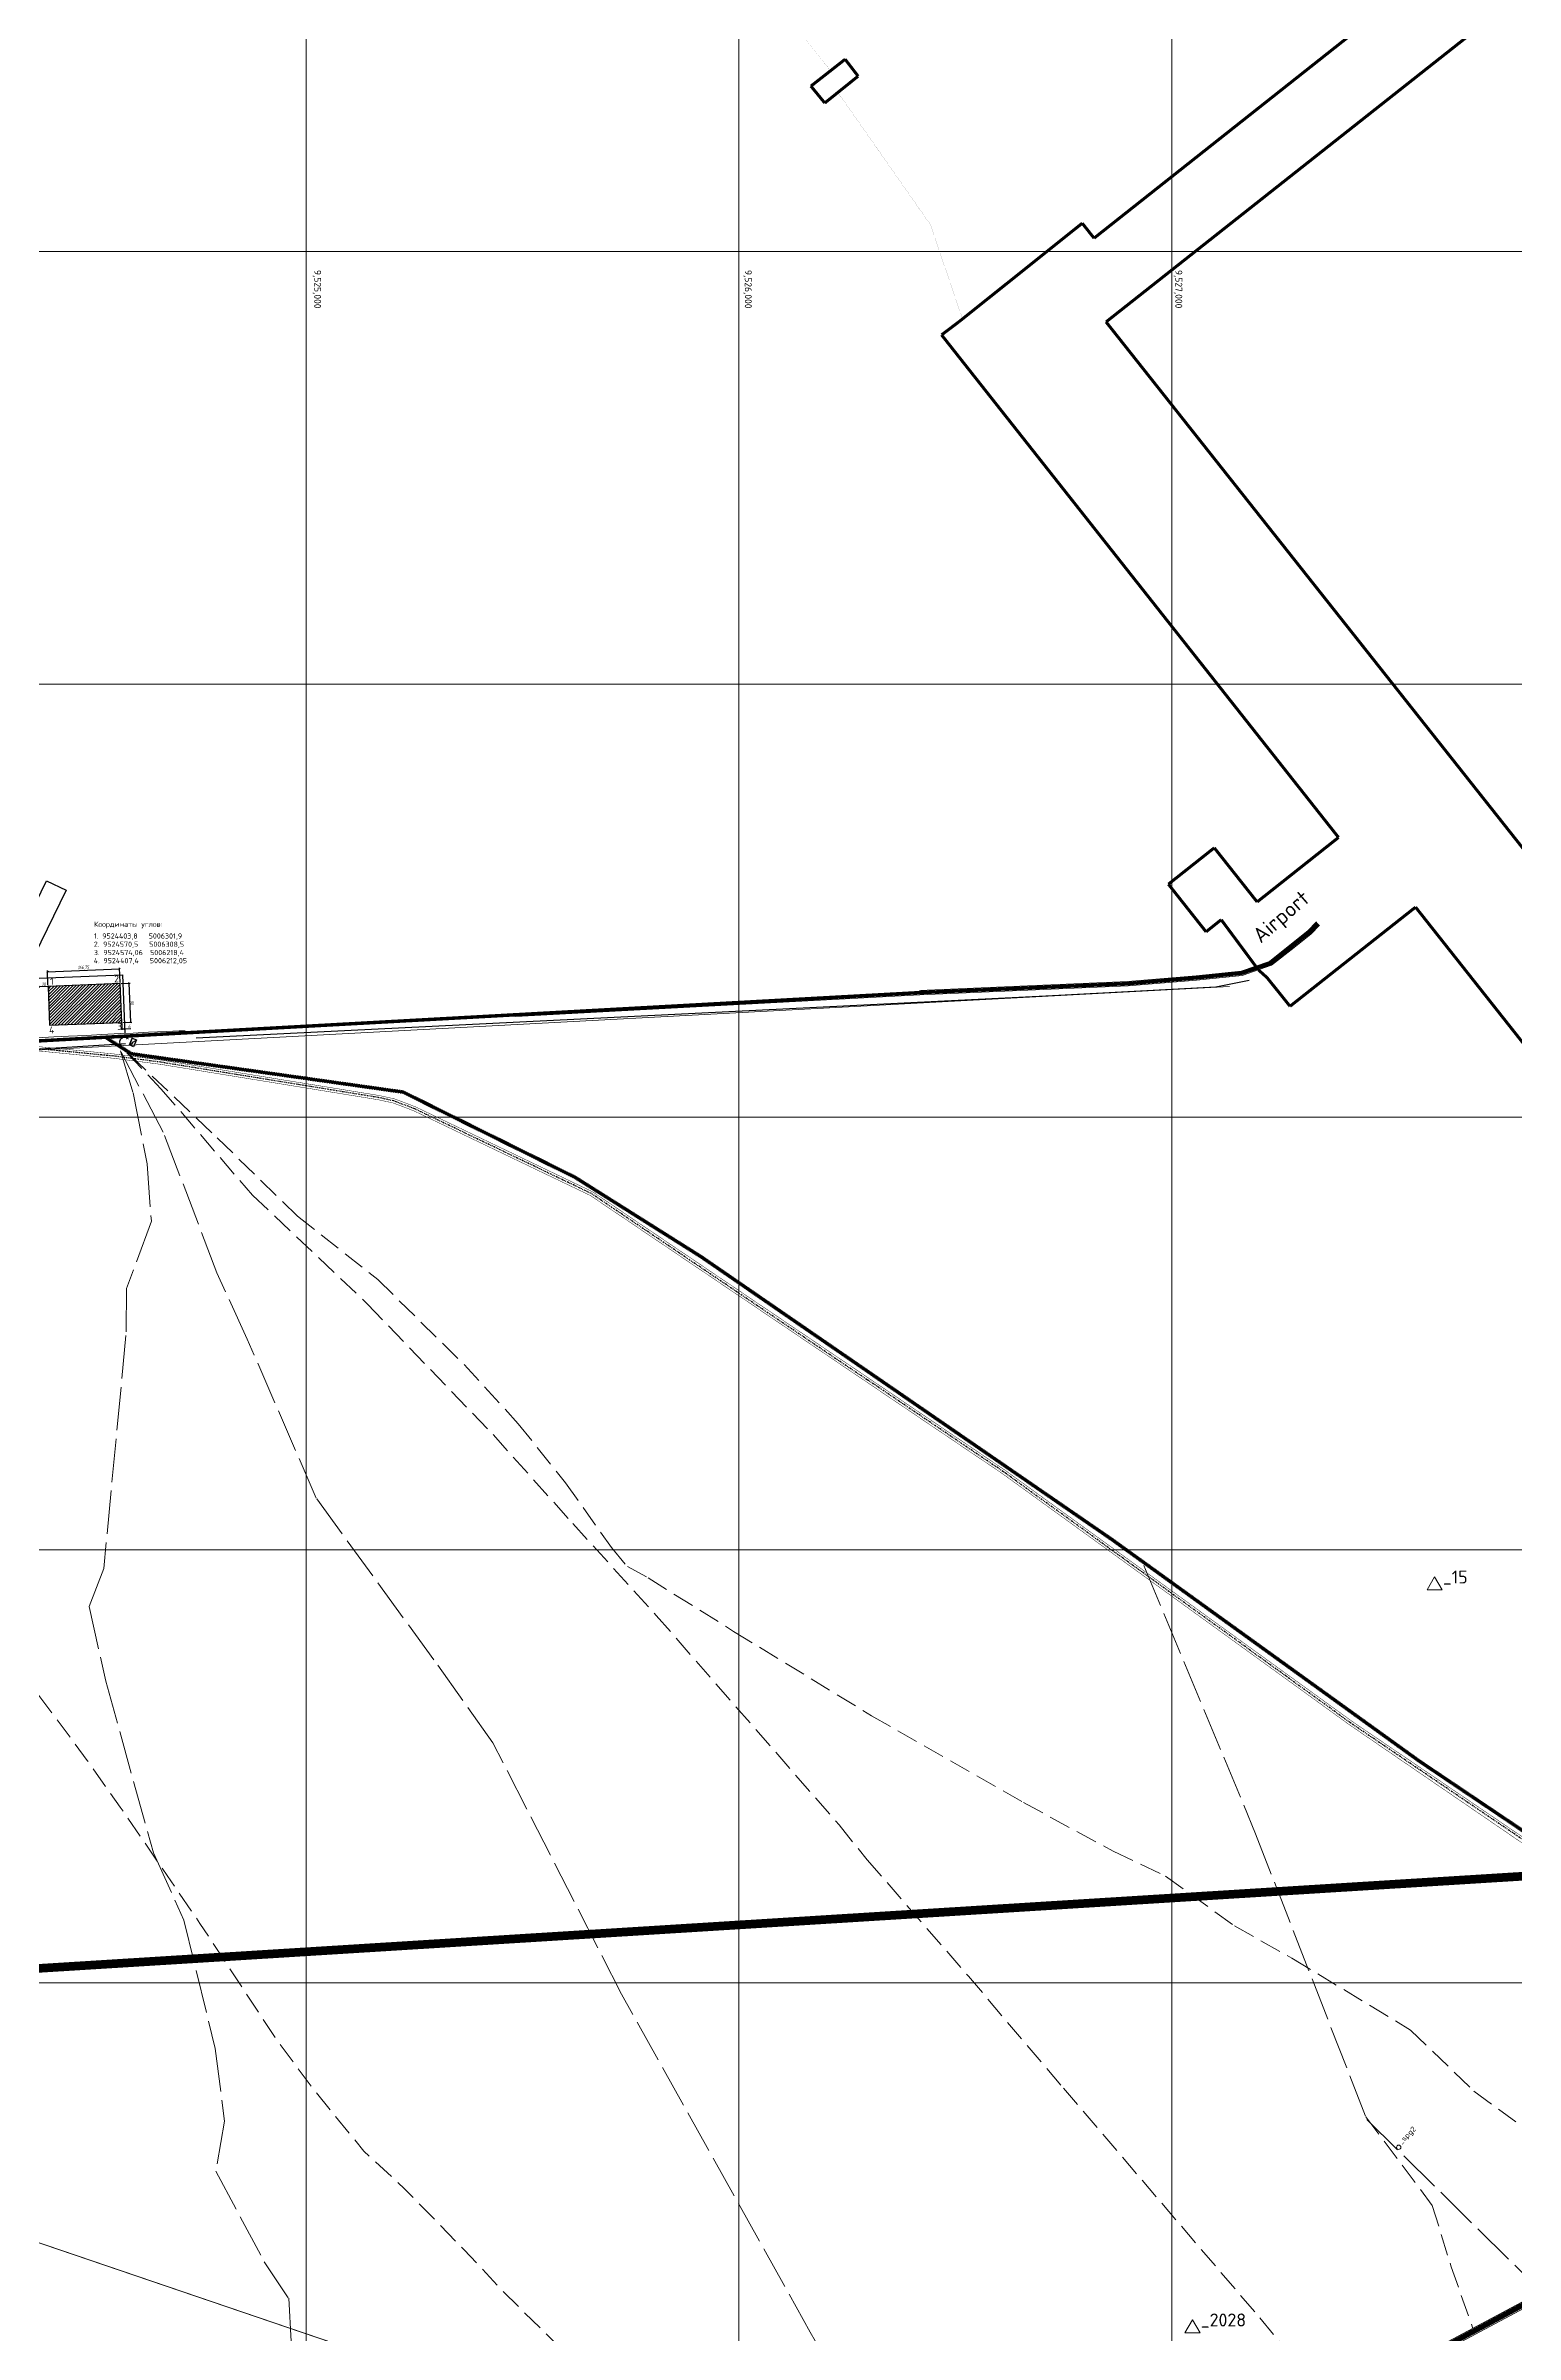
# Model space of a CAD drawing. Header units: millimetres. Extents: x 519 to 9564855, y -810 to 5021775.
# Drawn here: x 9524399 to 9527793, y 5003188 to 5008475 of the extents above; entities that cross this region are included whole.
import ezdxf
from ezdxf.enums import TextEntityAlignment as Align

# ---------------------------------------------------------------- set-up
doc = ezdxf.new("R2010")
doc.units = ezdxf.units.MM
doc.header["$LTSCALE"] = 2
doc.header["$MEASUREMENT"] = 0
doc.header["$PDMODE"] = 2
doc.header["$PDSIZE"] = 5
for name, pattern in [('1', [0]), ('92051501$0$GROUND1', [60, 50, -10]), ('92051501$0$GROUND2', [35, 25, -10]), ('DASHED', [0.75, 0.5, -0.25]), ('HIDDEN2', [4.7625, 3.175, -1.5875]), ('Трубопровод подводный под дном', [9.5, 2.25, -1, 1, -1, 1, -1, 2.25])]:
    doc.linetypes.add(name, pattern=pattern)
for name, color, linetype in [('A-BLDG', 7, 'Continuous'), ('BEC-Building', 7, 'Continuous'), ('BEC-Fence', 216, 'Continuous'), ('CONTROL', 7, 'Continuous'), ('GRID_PULKOVO', 7, 'Continuous'), ('OLD WELLS(dr.bfr2000)', 24, 'Continuous'), ('ROAD_FIELD', 255, '92051501$0$GROUND2'), ('ROAD_GROUND', 9, 'Continuous'), ('zdanie', 8, '1')]:
    doc.layers.add(name, color=color, linetype=linetype)
for name, color, linetype, lineweight in [('Land lease as of 24.06.2004', 47, 'HIDDEN2', 70), ('Электро', 1, 'Continuous', 30), ('Электроснабжене', 1, 'Continuous', 18)]:
    doc.layers.add(name, color=color, linetype=linetype, lineweight=lineweight)
doc.styles.add('92051501$0$STANDARD', font='simplex.shx')
doc.styles.add('BEC-GOST 2304', font='isocpeui.ttf')
doc.styles.add('Elect', font='isocpeur.ttf')
doc.styles.add('Simplex_Т', font='simplex.shx', dxfattribs={"width": 0.7, "oblique": 10})
doc.styles.get("Standard").update_dxf_attribs({"font": 'isocpeur.ttf', "width": 0.5})
doc.linetypes.add('WTR_LINE', pattern='A,0.5,-0.2,["W",92051501$0$STANDARD,S=0.1,R=0,X=-0.1,Y=-0.05],-0.05', length=0.75)
doc.linetypes.add('Ограда металлическая 1 м и более', pattern='A,1,[8,митяй.shx,S=0.05,R=0,X=0,Y=0],-0.175,[1,митяй.shx,S=0.015,R=0,X=0,Y=0],-0.15,-0.175,1', length=2.5)
doc.linetypes.add('парап10_os', pattern='A,2,[133,ltypeshp.shx,S=0.5,R=0,X=0,Y=0],0.1,[133,ltypeshp.shx,S=0.4,R=0,X=0,Y=0],0.1,[133,ltypeshp.shx,S=0.3,R=0,X=0,Y=0],0.1,[133,ltypeshp.shx,S=0.2,R=0,X=0,Y=0],2.7', length=5)
doc.dimstyles.get("Standard").update_dxf_attribs({"dimtxt": 0.18, "dimasz": 0.18, "dimexe": 0.18, "dimexo": 0.0625, "dimgap": 0.09, "dimtad": 0, "dimtih": 1, "dimtoh": 1, "dimdec": 4, "dimzin": 0, "dimdsep": 46, "dimtxsty": 'Standard', "dimcen": 0.09, "dimadec": 0, "dimazin": 0, "dimtfac": 1, "dimtdec": 4, "dimtofl": 0, "dimtmove": 0, "dimatfit": 3, "dimfxl": 0, "dimtolj": 1, "dimtzin": 0, "dimarcsym": 0})

# ---------------------------------------------------------------- blocks, each defined once
blk = doc.blocks.new('_Oblique')
at = {"color": 0, "linetype": 'ByBlock', "lineweight": -2}
blk.add_line((-0.5, -0.5), (0.5, 0.5), dxfattribs=at)
blk = doc.blocks.new('*D80')
at = {"color": 0, "linetype": 'ByBlock', "lineweight": -2, "ltscale": 50, "transparency": 16777216}
for p, q in [((9524402.5, 5006335.9), (9524569.1, 5006342.5)), ((9524570.4, 5006311), (9524569, 5006345)), ((9524403.8, 5006304.4), (9524402.4, 5006338.4))]:
    blk.add_line(p, q, dxfattribs=at)
at = {"layer": 'DEFPOINTS', "color": 0, "linetype": 'ByBlock', "lineweight": 0, "ltscale": 50, "transparency": 16777216}
for p in [(9524569.1, 5006342.5), (9524403.9, 5006301.9, -24.9), (9524570.5, 5006308.5, -24.9)]:
    blk.add_point(p, dxfattribs=at)
at = {"color": 0, "linetype": 'ByBlock', "lineweight": -2, "ltscale": 50, "transparency": 16777216, "xscale": 3, "yscale": 3, "zscale": 3}
for p, rotation in [((9524569.1, 5006342.5), 2.267691089915824), ((9524402.5, 5006335.9), 182.2676910899159)]:
    blk.add_blockref('_Oblique', p, dxfattribs=dict(at, rotation=rotation))
at = {"color": 0, "linetype": 'ByBlock', "lineweight": -2, "ltscale": 50, "transparency": 16777216, "insert": (9524485.6, 5006345), "char_height": 8, "attachment_point": 5, "rotation": 2.2677, "style": 'Simplex_Т'}
blk.add_mtext('166,75', dxfattribs=at)
blk = doc.blocks.new('*D81')
at = {"color": 0, "linetype": 'ByBlock', "lineweight": -2, "ltscale": 50, "transparency": 16777216}
for p, q in [((9524573, 5006308.6), (9524593.8, 5006309.4)), ((9524594.8, 5006219.2), (9524591.3, 5006309.3)), ((9524576.6, 5006218.5), (9524597.3, 5006219.3))]:
    blk.add_line(p, q, dxfattribs=at)
at = {"layer": 'DEFPOINTS', "color": 0, "linetype": 'ByBlock', "lineweight": 0, "ltscale": 50, "transparency": 16777216}
for p in [(9524570.5, 5006308.5, -24.9), (9524591.3, 5006309.3), (9524574.1, 5006218.4, -24.9)]:
    blk.add_point(p, dxfattribs=at)
at = {"color": 0, "linetype": 'ByBlock', "lineweight": -2, "ltscale": 50, "transparency": 16777216, "xscale": 3, "yscale": 3, "zscale": 3}
for p, rotation in [((9524591.3, 5006309.3), 92.26769109049668), ((9524594.8, 5006219.2), 272.2676910904967)]:
    blk.add_blockref('_Oblique', p, dxfattribs=dict(at, rotation=rotation))
at = {"color": 0, "linetype": 'ByBlock', "lineweight": -2, "ltscale": 50, "transparency": 16777216, "insert": (9524598, 5006264.4), "char_height": 8, "attachment_point": 5, "rotation": 272.2677, "style": 'Simplex_Т'}
blk.add_mtext('90', dxfattribs=at)
blk = doc.blocks.new('*D82')
at = {"color": 0, "linetype": 'ByBlock', "lineweight": -2, "ltscale": 50, "transparency": 16777216}
blk.add_line((9524403.9, 5006301.9), (9524383.9, 5006301.1), dxfattribs=at)
at = {"layer": 'DEFPOINTS', "color": 0, "linetype": 'ByBlock', "lineweight": 0, "ltscale": 50, "transparency": 16777216}
for p in [(9524383.9, 5006301.1, -25), (9524383.9, 5006301.1), (9524403.9, 5006301.9, -24.9)]:
    blk.add_point(p, dxfattribs=at)
at = {"color": 0, "linetype": 'ByBlock', "lineweight": -2, "ltscale": 50, "transparency": 16777216, "xscale": 3, "yscale": 3, "zscale": 3}
for p, rotation in [((9524383.9, 5006301.1), 182.0759429012434), ((9524403.9, 5006301.9), 2.075942901243408)]:
    blk.add_blockref('_Oblique', p, dxfattribs=dict(at, rotation=rotation))
at = {"color": 0, "linetype": 'ByBlock', "lineweight": -2, "ltscale": 50, "transparency": 16777216, "insert": (9524393.7, 5006306.5), "char_height": 8, "attachment_point": 5, "rotation": 2.0759, "style": 'Simplex_Т'}
blk.add_mtext('20', dxfattribs=at)
blk = doc.blocks.new('*D84')
at = {"color": 0, "linetype": 'ByBlock', "lineweight": -2, "ltscale": 50, "transparency": 16777216}
for p, q in [((9524574.2, 5006215.9), (9524574.7, 5006201.2)), ((9524574.6, 5006203.7), (9524580.7, 5006204)), ((9524580.3, 5006216.1), (9524580.8, 5006201.5)), ((9524580.7, 5006204), (9524594.8, 5006204.5))]:
    blk.add_line(p, q, dxfattribs=at)
at = {"layer": 'DEFPOINTS', "color": 0, "linetype": 'ByBlock', "lineweight": 0, "ltscale": 50, "transparency": 16777216}
for p in [(9524574.1, 5006218.4, -24.9), (9524580.2, 5006218.6), (9524580.7, 5006204)]:
    blk.add_point(p, dxfattribs=at)
at = {"color": 0, "linetype": 'ByBlock', "lineweight": -2, "ltscale": 50, "transparency": 16777216, "xscale": 3, "yscale": 3, "zscale": 3}
for p, rotation in [((9524574.6, 5006203.7), 182.2676910908431), ((9524580.7, 5006204), 2.267691090843134)]:
    blk.add_blockref('_Oblique', p, dxfattribs=dict(at, rotation=rotation))
at = {"color": 0, "linetype": 'ByBlock', "lineweight": -2, "ltscale": 50, "transparency": 16777216, "insert": (9524591.6, 5006209.4), "char_height": 8, "attachment_point": 5, "rotation": 2.2677, "style": 'Simplex_Т'}
blk.add_mtext('6', dxfattribs=at)

msp = doc.modelspace()

# ---------------------------------------------------------------- hatches: boundary and pattern name
at = {"linetype": 'ByBlock', "lineweight": -2, "ltscale": 50}
h = msp.add_hatch(color=0, dxfattribs=at)
h.dxf.hatch_style = 1
h.paths.add_polyline_path([(9524587.7518, 5006186.439), (9524584.49449, 5006186.27497), (9524584.6586, 5006183.016), (9524587.91591, 5006183.18003)])
at = {"layer": 'zdanie', "linetype": 'Continuous'}
h = msp.add_hatch(dxfattribs=at)
h.set_pattern_fill('_USER', color=5, scale=5, angle=45, pattern_type=0)
h.set_pattern_definition([(45, (0, 0), (-3.535533906, 3.535533906), [])])
h.paths.add_polyline_path([(9524570.4804, 5006308.4629), (9524403.859, 5006301.8648), (9524407.417, 5006212.0499), (9524574.0592, 5006218.3736)])
h.paths.add_polyline_path([(9524407.70867, 5006211.9249), (9524410.20867, 5006211.9249), (9524410.20867, 5006212.6749), (9524407.70867, 5006212.6749)], flags=9)
h.paths.add_polyline_path([(9524407.6045, 5006211.9874), (9524407.89617, 5006211.9874), (9524407.89617, 5006212.3624), (9524407.6045, 5006212.3624)], flags=9)
h.paths.add_polyline_path([(9524404.15067, 5006301.7398), (9524406.65067, 5006301.7398), (9524406.65067, 5006302.4898), (9524404.15067, 5006302.4898)], flags=24)
h.paths.add_polyline_path([(9524404.0465, 5006301.8023), (9524404.33817, 5006301.8023), (9524404.33817, 5006302.1773), (9524404.0465, 5006302.1773)], flags=24)

# ---------------------------------------------------------------- linework, layer by layer
at = {"color": 0, "linetype": 'ByBlock', "lineweight": 0, "ltscale": 5, "const_width": 0.2}
for points in [[(9526211.63296, 5008417.38513), (9526068.23048, 5008596.7528), (9526036.23048, 5008657.7528), (9525936.23048, 5008782.7528), (9525792.23048, 5008964.7528), (9525628.23048, 5009152.7528), (9524540.23048, 5010522.7528), (9524575.23048, 5010549.7528), (9524482.23048, 5010667.7528), (9524318.23048, 5010536.7528), (9524411.23048, 5010419.7528), (9524540.49993, 5010522.41351)], [(9526442.23048, 5008061.7528), (9526228.23048, 5008367.7528), (9526198.23048, 5008342.7528), (9526166.23048, 5008381.7528), (9526245.23048, 5008443.7528), (9526275.23048, 5008404.7528), (9526228.23048, 5008367.7528)], [(9526442.23048, 5008061.7528), (9526516.32452, 5007844.22554)]]:
    msp.add_lwpolyline(points, dxfattribs=at)
at = {"color": 5, "linetype": 'WTR_LINE', "lineweight": 0, "ltscale": 100, "const_width": 2}
msp.add_lwpolyline([(9522961.68492, 5006530.42232), (9523070.127, 5006486.695), (9523143.587, 5006661.27), (9523407.015, 5006548.562), (9523796.011, 5006378.327), (9523736.775, 5006107.096), (9523707.544, 5005805.06), (9523700.818, 5005674.553), (9523703.853, 5005552.345), (9523709.802, 5004958.98), (9523711.38, 5004624.515), (9523707.966, 5004479.96), (9523732.1, 5004323.859), (9523751.102, 5004158.131), (9523770.225, 5003987.577), (9523817.419, 5003605.482), (9523831.27, 5003588.67), (9524021.596, 5003522.395), (9525884.76, 5002887.669), (9527000.923, 5002514.69), (9527059.994, 5002488.058), (9527832.679, 5002214.15)], dxfattribs=at)
at = {"color": 3}
msp.add_lwpolyline([(9524313.33662, 5006366.05443), (9524400.47512, 5006546.07355), (9524445.4799, 5006524.28892), (9524358.3414, 5006344.26981), (9524313.33662, 5006366.05443)], dxfattribs=at)
at = {"color": 5, "linetype": 'ByBlock', "lineweight": -2, "ltscale": 50, "const_width": 0.2}
msp.add_lwpolyline([(9524510.56943, 5006436.7936), (9524655.45228, 5006436.7936)], dxfattribs=at)
at = {"color": 5, "linetype": 'Трубопровод подводный под дном', "lineweight": 30, "elevation": -26.715}
msp.add_lwpolyline([(9528080.7774, 5004147.6021), (9527413.1919, 5004600.0364), (9527264.7141, 5004707.7295), (9526611.2664, 5005180.3933), (9526395.8235, 5005326.0577), (9526299.8089, 5005391.0122), (9526296.1121, 5005392.9167), (9525659.2723, 5005823.0917), (9525250.9123, 5006018.9935), (9525202.9801, 5006037.263), (9525167.4148, 5006045.0006), (9524664.3424, 5006126.7972), (9524556.8022, 5006140.7165), (9524344.9287, 5006161.3112), (9524269.5182, 5006166.5805), (9524151.8628, 5006212.6012), (9524127.0934, 5006207.1557), (9524035.8826, 5006137.3062), (9523989.0449, 5006024.3443)], dxfattribs=at)
at = {"color": 6, "linetype": 'ByBlock', "lineweight": 50, "const_width": 1, "elevation": -26.715}
for points in [[(9524177.16698, 5006197.33891), (9524180.43519, 5006206.78977), (9524271.56369, 5006171.14295), (9524345.25663, 5006166.23194), (9524557.13467, 5006145.70543), (9524665.08695, 5006131.71915), (9525168.44121, 5006049.89411), (9525204.58316, 5006041.99905), (9525252.9496, 5006023.55961), (9525661.8456, 5005827.37867), (9526614.45972, 5005184.24073), (9527416.04883, 5004604.1398), (9527932.7341, 5004253.68807)], [(9527912.12193, 5004252.40806), (9527410.33497, 5004595.933), (9526608.07308, 5005176.54587), (9525656.699, 5005818.80473), (9525248.875, 5006014.42739), (9525201.37704, 5006032.52695), (9525166.38839, 5006040.10709), (9524663.59455, 5006121.85344), (9524556.46973, 5006135.72757), (9524344.59623, 5006156.32227), (9524267.47271, 5006162.01805), (9524177.16698, 5006197.33891)]]:
    msp.add_lwpolyline(points, dxfattribs=at)
at = {"elevation": 1.9919}
msp.add_lwpolyline([(9524584.6586, 5006183.016), (9524587.91591, 5006183.18003), (9524587.7518, 5006186.439), (9524584.49449, 5006186.27497)], close=True, dxfattribs=at)
at = {"layer": 'A-BLDG', "linetype": 'DASHED'}
msp.add_arc((9524578.14098, 5006173.62806, -25.85), 9.119, 99.53696662, 237.81766364, dxfattribs=at)
at = {"layer": 'BEC-Fence', "linetype": 'парап10_os', "lineweight": 20, "ltscale": 0.2, "elevation": 1.7895, "flags": 128}
msp.add_lwpolyline([(9524720.5902, 5006199.61), (9524706.7429, 5006199.361), (9524677.4833, 5006197.749), (9524635.9431, 5006195.924), (9524600.2312, 5006194), (9524570.1779, 5006192.732), (9524528.0006, 5006190.458), (9524492.5748, 5006188.741), (9524451.4307, 5006186.604), (9524417.5682, 5006184.99), (9524379.6269, 5006183.102), (9524343.8868, 5006181.461), (9524302.5403, 5006188.595), (9524296.8241, 5006190.554), (9524256.794, 5006203.857), (9524245.7254, 5006207.527), (9524224.9028, 5006237.029), (9524231.8251, 5006253.487), (9524236.4515, 5006264.694)], dxfattribs=at)
at = {"layer": 'CONTROL', "lineweight": 0}
for p, q in [((9527607.04184, 5004937.44112), (9527589.63192, 5004907.42319)), ((9527607.04184, 5004937.44112), (9527589.63192, 5004907.42319)), ((9527624.45175, 5004907.42319), (9527607.04184, 5004937.44112)), ((9527624.45175, 5004907.42319), (9527607.04184, 5004937.44112)), ((9527589.63192, 5004907.42319), (9527624.45175, 5004907.42319)), ((9527589.63192, 5004907.42319), (9527624.45175, 5004907.42319)), ((9527047.74961, 5003220.93508), (9527030.33969, 5003190.91715)), ((9527047.74961, 5003220.93508), (9527030.33969, 5003190.91715)), ((9527030.33969, 5003190.91715), (9527065.15952, 5003190.91715)), ((9527030.33969, 5003190.91715), (9527065.15952, 5003190.91715)), ((9527065.15952, 5003190.91715), (9527047.74961, 5003220.93508)), ((9527065.15952, 5003190.91715), (9527047.74961, 5003220.93508))]:
    msp.add_line(p, q, dxfattribs=at)
at = {"layer": 'GRID_PULKOVO', "lineweight": 0}
for p, q in [((9525000, 5011000), (9525000, 4992000)), ((9526000, 5011000), (9526000, 4992000)), ((9527000, 5011000), (9527000, 4992000)), ((9519000, 5008000), (9533000, 5008000)), ((9519000, 5007000), (9533000, 5007000)), ((9519000, 5006000), (9533000, 5006000)), ((9519000, 5005000), (9533000, 5005000)), ((9519000, 5004000), (9533000, 5004000))]:
    msp.add_line(p, q, dxfattribs=at)
at = {"layer": 'Land lease as of 24.06.2004', "color": 35, "linetype": 'DASHED', "lineweight": 0, "ltscale": 5, "const_width": 7}
for points in [[(9527632.62645, 5008673.40321), (9526820.27315, 5008030.47211)], [(9526848, 5007837), (9527738, 5008540)], [(9526245.23048, 5008443.7528), (9526166.23048, 5008381.7528)], [(9526275.23048, 5008404.7528), (9526198.23048, 5008342.7528)], [(9526275.23048, 5008404.7528), (9526245.02036, 5008444.01941)], [(9526198.23048, 5008342.7528), (9526166.02036, 5008382.01941)], [(9526793, 5008065), (9526509, 5007838)], [(9526820.27315, 5008030.47211), (9526793, 5008065)], [(9526509, 5007838), (9526468, 5007807)], [(9527841, 5006583), (9526848, 5007837)], [(9526468, 5007807), (9527385, 5006646)], [(9527098, 5006622), (9526992, 5006538)], [(9527197, 5006497), (9527098, 5006622)], [(9527385, 5006646), (9527197, 5006497)], [(9526992, 5006538), (9527079, 5006428)], [(9527079, 5006428), (9527114, 5006456)], [(9527114, 5006456), (9527200, 5006340)], [(9527273, 5006256), (9527563, 5006485)], [(9527563, 5006485), (9528524, 5005270)], [(9527220, 5006322), (9527273, 5006256)]]:
    msp.add_lwpolyline(points, dxfattribs=at)
at = {"layer": 'Land lease as of 24.06.2004', "color": 35, "linetype": 'DASHED', "lineweight": 0, "ltscale": 15, "const_width": 7}
msp.add_lwpolyline([(9527200, 5006340), (9527220, 5006322)], dxfattribs=at)
at = {"layer": 'Land lease as of 24.06.2004', "color": 34, "linetype": 'DASHED', "lineweight": 0, "ltscale": 50, "const_width": 20}
msp.add_lwpolyline([(9519654.3, 5003739.6), (9532971.6, 5004566.6), (9534671.1, 5001241.4), (9547648.8, 4998330.8), (9546800.6, 4994774.1), (9538599.5, 4994719.2), (9534700.1, 4995931.6), (9534118, 4994384.9), (9531927.8, 4994990.9), (9532139.5, 4996381.2), (9522290.1, 4999426.3), (9519885.3, 4999727), (9519654.3, 5003739.6)], dxfattribs=at)
at = {"layer": 'OLD WELLS(dr.bfr2000)', "lineweight": 0}
msp.add_circle((9527524.105, 5003619.82), 5, dxfattribs=at)
at = {"layer": 'ROAD_FIELD', "lineweight": 0, "flags": 128}
msp.add_lwpolyline([(9523067.54573, 5006280.15142), (9523097.837, 5006220.955), (9523134.28356, 5006177.90575), (9523327.5536, 5006034.29016), (9523404.3888, 5005961.89165), (9523546.137, 5005820.655), (9523570.337, 5005764.455), (9523611.637, 5005703.555), (9523678.937, 5005601.455), (9523758.937, 5005482.155), (9523855.737, 5005356.655), (9523893.937, 5005309.855), (9523976.037, 5005203.855), (9524058.737, 5005089.655), (9524169.237, 5004930.955), (9524255.937, 5004827.155), (9524338.537, 5004723.055), (9524419.237, 5004614.655), (9524494.52002, 5004513.62152), (9524570.637, 5004405.855), (9524678.92453, 5004248.16038), (9524754.737, 5004137.255), (9524931.88962, 5003868.81369), (9525012.437, 5003759.655), (9525133.337, 5003611.255), (9525227.61732, 5003523.96814), (9525365.22415, 5003383.09482), (9525453.6058, 5003288.06127), (9525775.337, 5002972.455), (9525888.237, 5002858.655), (9526236.59672, 5002514.5697), (9526304.637, 5002460.255), (9526557.36259, 5002178.24732), (9526734.337, 5001983.055), (9526762.137, 5001952.155)], dxfattribs=at)
at = {"layer": 'ROAD_FIELD', "linetype": '92051501$0$GROUND1', "lineweight": 0}
for points in [[(9524571.637, 5006153.155), (9524600.337, 5006056.155), (9524633.037, 5005892.055), (9524642.537, 5005759.555), (9524585.50166, 5005603.82199), (9524583.9281, 5005495.31628), (9524532.52554, 5004956.96861), (9524498.94376, 5004869.07223), (9524537.32291, 5004696.47569), (9524647.47127, 5004299.82333), (9524717.83321, 5004144.80608), (9524790.337, 5003847.955), (9524811.437, 5003680.455), (9524791.39334, 5003564.84308), (9524903.33272, 5003355.48989), (9524959.837, 5003271.055), (9524967.29811, 5003133.35177), (9525045.46395, 5002469.49442), (9525078.637, 5002242.055), (9525115.82581, 5001759.29166), (9525111.02843, 5001727.32936)], [(9527424.237, 5001104.455), (9527249.28872, 5001226.16021), (9527249.28872, 5001371.5888), (9527138.94844, 5001515.4192), (9527094.17272, 5001632.08172), (9527113.09968, 5001788.16059), (9527095.77181, 5001876.59342), (9527074.98305, 5001900.5652), (9526601.54333, 5002449.14721), (9526451.137, 5002697.655), (9526164.32704, 5003193.12773), (9525728.52141, 5003974.00872), (9525431.44703, 5004554.50834), (9525295.237, 5004746.255), (9525023.437, 5005119.555), (9524864.03888, 5005487.19574), (9524794.18876, 5005640.1035), (9524670.037, 5005965.355), (9524572.64609, 5006149.74449)]]:
    msp.add_lwpolyline(points, dxfattribs=at)
at = {"layer": 'ROAD_FIELD', "lineweight": 0}
for points in [[(9524586.03131, 5006148.16515), (9524664.637, 5006065.555), (9524876.037, 5005819.855), (9525141.837, 5005567.955), (9525431.837, 5005266.455), (9525615.97811, 5005060.90164), (9525808.737, 5004848.855), (9526231.10315, 5004364.71311), (9526296.15976, 5004284.15076), (9526529.937, 5004015.255), (9526749.537, 5003756.555), (9527203.051, 5003226.10536), (9527415.737, 5002969.755), (9527632.737, 5002717.655), (9527785.80597, 5002539.48357), (9527971.18133, 5002318.9001)], [(9524593.89799, 5006143.10526), (9524794.95734, 5005951.93745), (9524980.037, 5005771.055), (9525165.537, 5005624.855), (9525364.937, 5005428.055), (9525490.05826, 5005291.57873), (9525599.237, 5005154.955), (9525705.537, 5005005.555), (9525742.137, 5004961.355), (9525790.537, 5004935.155), (9525987.73708, 5004811.78393), (9526306.27931, 5004616.75389), (9526657.637, 5004416.155), (9526864.527, 5004304.09), (9526985.66449, 5004246.08194), (9527144.65744, 5004131.32684), (9527277.15156, 5004056.92517), (9527551.57842, 5003890.72085), (9527697.9529, 5003749.4838), (9527829.537, 5003652.655)], [(9527448.13296, 5003690.21422), (9527601.637, 5003485.655), (9527645.437, 5003343.555), (9527695.42105, 5003201.62138)]]:
    msp.add_lwpolyline(points, dxfattribs=at)
at = {"layer": 'ROAD_FIELD', "color": 0, "linetype": '92051501$0$GROUND1', "lineweight": 0}
msp.add_lwpolyline([(9526935.437, 5004963.955), (9527193.41818, 5004344.27112), (9527450.38626, 5003684.4282), (9527989.53769, 5003152.50492), (9528107.38116, 5003027.9094), (9528607.94222, 5002539.88503), (9529298.35573, 5001837.34368), (9529522.87428, 5001612.96816), (9529662.137, 5001472.855), (9529971.037, 5001333.555), (9529994.03437, 5001320.86328)], dxfattribs=at)
at = {"layer": 'ROAD_GROUND', "color": 8, "lineweight": 0}
for points, const_width in [([(9526417.38446, 5006287.51835), (9526898.42274, 5006308.2743), (9527056.24674, 5006321.54074), (9527161.2854, 5006332.34036), (9527227.70638, 5006355.08765), (9527279.25966, 5006395.98344), (9527317.32104, 5006426.36556), (9527337.88062, 5006447.18156)], 8), ([(9524319.32443, 5006172.50526), (9526417.33206, 5006287.51582)], 8), ([(9524537.87877, 5006183.0772), (9524596.61062, 5006146.11647), (9525224.23922, 5006057.68426), (9525621.0772, 5005860.96201), (9525912.93567, 5005677.01423), (9526862.06839, 5005023.65939), (9527571.35015, 5004512.27254), (9528019.23113, 5004210.88347), (9529454.57675, 5003507.66217), (9530449.20265, 5002994.49962), (9531579.26201, 5002384.42156), (9532340.28086, 5001987.55958), (9532638.37132, 5001851.5639)], 7)]:
    msp.add_lwpolyline(points, dxfattribs=dict(at, const_width=const_width))
at = {"layer": 'ROAD_GROUND', "lineweight": 0}
for points in [[(9526417.16892, 5006292.51371), (9526898.10543, 5006313.26526), (9527055.7816, 5006326.51928), (9527160.20581, 5006337.25572), (9527225.27277, 5006359.53929), (9527276.14632, 5006399.89588), (9527313.97107, 5006430.08912), (9527334.32325, 5006450.69511)], [(9526417.6, 5006282.523), (9526898.74005, 5006303.28334), (9527056.71188, 5006316.56221), (9527162.365, 5006327.425), (9527230.14, 5006350.636), (9527282.373, 5006392.071), (9527320.671, 5006422.642), (9527341.438, 5006443.668)], [(9525484.693, 5006232.459), (9526417.6, 5006282.523)], [(9527615.137, 5003158.655), (9528102.637, 5003419.555)], [(9527622.21482, 5003145.42986), (9528109.67845, 5003406.3104)]]:
    msp.add_lwpolyline(points, dxfattribs=at)
for points, const_width in [([(9524546.43165, 5006183.14784), (9524598.037, 5006149.955), (9525225.437, 5006061.555), (9525623.037, 5005864.455), (9525915.137, 5005680.355), (9526864.337, 5005026.955), (9527573.637, 5004515.555), (9528021.237, 5004214.355), (9529456.337, 5003511.255), (9530451.037, 5002998.055), (9531581.137, 5002387.955), (9532342.037, 5001991.155), (9532640.03159, 5001855.20306)], 0.5), ([(9524542.10393, 5006176.41948), (9524595.18425, 5006142.27793), (9525223.04143, 5006053.81351), (9525619.11741, 5005857.46901), (9525910.73434, 5005673.67347), (9526859.72905, 5005020.41478), (9527569.06331, 5004508.99009), (9528017.22526, 5004207.41194), (9529452.74272, 5003504.10741), (9530447.30242, 5002990.9798), (9531577.38702, 5002380.88811), (9532338.52473, 5001983.96415), (9532636.71105, 5001847.92473)], 0.5), ([(9527618.43998, 5003152.48327), (9528105.92301, 5003413.37419)], 12)]:
    msp.add_lwpolyline(points, dxfattribs=dict(at, const_width=const_width))
at = {"layer": 'zdanie', "color": 0, "linetype": 'Ограда металлическая 1 м и более', "lineweight": 30, "ltscale": 5}
for p, q in [((9524383.1924, 5006321.2657, -24.9798), (9524575.79238, 5006328.65289)), ((9524575.79238, 5006328.65289), (9524581.1579, 5006193.6505, -24.9798))]:
    msp.add_line(p, q, dxfattribs=at)
at = {"layer": 'zdanie', "color": 5, "linetype": 'Continuous', "lineweight": 30, "elevation": -24.9388}
msp.add_lwpolyline([(9524570.4804, 5006308.4629), (9524403.859, 5006301.8648), (9524407.417, 5006212.0499), (9524574.0592, 5006218.3736), (9524570.4804, 5006308.4629)], dxfattribs=at)
at = {"layer": 'Электро', "ltscale": 25}
for p, q in [((9526724.14567, 5006280.875), (9527101.29974, 5006300.875)), ((9527101.29974, 5006300.875), (9527178.80901, 5006316.125)), ((9524746.15055, 5006182.86079), (9526724.14567, 5006280.875)), ((9524349.071, 5006155.125, 0), (9524582.89786, 5006169.75))]:
    msp.add_line(p, q, dxfattribs=at)
at = {"layer": 'Электро'}
for p, q in [((9524591.70572, 5006166.52431, 0), (9524598.14535, 5006182.3101, 0)), ((9524601.49506, 5006162.53087, 0), (9524591.70572, 5006166.52431, 0)), ((9524598.27791, 5006182.09518, 0), (9524592.00933, 5006166.72869, 0)), ((9524592.00933, 5006166.72869, 0), (9524600.15615, 5006171.15539, 0)), ((9524597.95683, 5006172.05258, 0), (9524607.89423, 5006178.02371, 0)), ((9524600.15615, 5006171.15539, 0), (9524597.95683, 5006172.05258, 0)), ((9524598.14535, 5006182.3101, 0), (9524607.93469, 5006178.31665, 0)), ((9524607.89423, 5006178.02371, 0), (9524598.27791, 5006182.09518, 0)), ((9524607.93469, 5006178.31665, 0), (9524601.49506, 5006162.53087, 0))]:
    msp.add_line(p, q, dxfattribs=at)
at = {"layer": 'Электроснабжене', "color": 1, "linetype": 'ByBlock', "lineweight": 0, "ltscale": 25}
msp.add_line((9524361.69403, 5006153.91413), (9527133.11309, 5006301.47042, 0), dxfattribs=at)

# ---------------------------------------------------------------- texts
at = {"color": 0, "linetype": 'ByBlock', "lineweight": 0, "ltscale": 25, "style": 'Elect'}
msp.add_text('Airport', height=35, rotation=40.82530754, dxfattribs=at).set_placement((9527205.38501, 5006399.86526))
at = {"layer": 'BEC-Building', "style": 'BEC-GOST 2304'}
msp.add_text('КПП', height=2.5, dxfattribs=at).set_placement((9524583.80794, 5006181.02873, 25.85), align=Align.MIDDLE_LEFT)
at = {"layer": 'CONTROL', "lineweight": 0, "style": 'Elect'}
for s, p in [(' _15', (9527607.04184, 5004922.43216)), (' _2028', (9527047.74961, 5003205.92612))]:
    msp.add_text(s, height=30.011925, rotation=0.00000003, dxfattribs=at).set_placement(p)
at = {"layer": 'GRID_PULKOVO', "lineweight": 0, "style": 'Elect'}
for s, p in [('9,525,000', (9525018.88892, 5007957.04883)), ('9,526,000', (9526013.53583, 5007957.04883)), ('9,527,000', (9527008.14255, 5007957.04883))]:
    msp.add_text(s, height=15.875, rotation=270, dxfattribs=at).set_placement(p)
at = {"layer": 'GRID_PULKOVO', "color": 5, "lineweight": 0, "style": 'Elect'}
for s, height, p in [('Координаты углов:', 12, (9524510.08341, 5006439.49129)), ('2. 9524570,5   5006308,5', 12, (9524509.55764, 5006393.30096)), ('1. 9524403,8   5006301,9', 12, (9524510.08341, 5006412.3138)), ('4. 9524407,4   5006212,05', 12, (9524509.46024, 5006355.40598)), ('3. 9524574,06  5006218,4', 12, (9524509.84488, 5006374.09527)), ('1', 15.875, (9524408.69823, 5006305.43914)), ('2', 15.875, (9524556.77038, 5006311.30271)), ('4', 15.875, (9524406.5037, 5006193.29996)), ('3', 15.875, (9524563.65824, 5006201.59446))]:
    msp.add_text(s, height=height, rotation=0.00000003, dxfattribs=at).set_placement(p)
at = {"layer": 'OLD WELLS(dr.bfr2000)', "lineweight": 0, "style": 'Elect'}
msp.add_text(' _spg2', height=12.5, rotation=44.99999992, dxfattribs=at).set_placement((9527524.105, 5003619.82))

# ---------------------------------------------------------------- dimensions: what is measured, and where the dimension line sits
at = {"color": 0, "linetype": 'ByBlock', "lineweight": -2, "ltscale": 50}
for p1, p2, distance, override, picture, middle in [((9524403.859, 5006301.8648, -24.9388), (9524570.4804, 5006308.4629, -24.9388), 34.09655, {"dimtxt": 8, "dimasz": 3, "dimexe": 2.5, "dimexo": 2.5, "dimgap": 1, "dimtad": 1, "dimtih": 0, "dimtoh": 0, "dimdec": 2, "dimzin": 8, "dimdsep": 44, "dimtxsty": 'Simplex_Т', "dimblk": 'Oblique', "dimcen": 50, "dimtdec": 2, "dimtofl": 1, "dimfxl": 3, "dimtolj": 0, "dimtzin": 8}, '*D80', (9524485.59257, 5006344.99109)), ((9524403.859, 5006301.8648, -24.9388), (9524383.92184, 5006301.14212, -24.9798), 0, {"dimtxt": 8, "dimasz": 3, "dimexe": 2.5, "dimexo": 2.5, "dimgap": 1, "dimtad": 1, "dimtih": 0, "dimtoh": 0, "dimdec": 0, "dimzin": 8, "dimdsep": 44, "dimtxsty": 'Simplex_Т', "dimblk": 'Oblique', "dimcen": 50, "dimtdec": 2, "dimtofl": 1, "dimfxl": 3, "dimtolj": 0, "dimtzin": 8}, '*D82', (9524393.7093, 5006306.50018)), ((9524574.0592, 5006218.3736, -24.9388), (9524570.4917, 5006308.46335, -24.9388), -20.79149, {"dimtxt": 8, "dimasz": 3, "dimexe": 2.5, "dimexo": 2.5, "dimgap": 1, "dimtad": 1, "dimtih": 0, "dimtoh": 0, "dimdec": 0, "dimzin": 8, "dimdsep": 44, "dimtxsty": 'Simplex_Т', "dimblk": 'Oblique', "dimcen": 50, "dimtdec": 2, "dimtofl": 1, "dimfxl": 3, "dimtolj": 0, "dimtzin": 8}, '*D81', (9524598.04674, 5006264.439))]:
    dim = msp.add_aligned_dim(p1=p1, p2=p2, distance=distance, dimstyle='Standard', override=override, dxfattribs=at)
    dim.commit()
    dim.dimension.update_dxf_attribs({"geometry": picture, "text_midpoint": middle})
dim = msp.add_linear_dim(base=(9524580.74527, 5006203.97956), p1=(9524574.0592, 5006218.3736, -24.9388), p2=(9524580.1657, 5006218.61541), angle=2.26769109, dimstyle='Standard', override={"dimtxt": 8, "dimasz": 3, "dimexe": 2.5, "dimexo": 2.5, "dimgap": 1, "dimtad": 1, "dimtih": 0, "dimtoh": 0, "dimdec": 0, "dimzin": 8, "dimdsep": 44, "dimtxsty": 'Simplex_Т', "dimblk": 'Oblique', "dimcen": 50, "dimtdec": 2, "dimtofl": 1, "dimfxl": 3, "dimtolj": 0, "dimtzin": 8}, dxfattribs=at)
dim.commit()
dim.dimension.update_dxf_attribs({"geometry": '*D84', "text_midpoint": (9524591.80828, 5006204.41765), "dimtype": 161})

doc.saveas('drawing.dxf')
